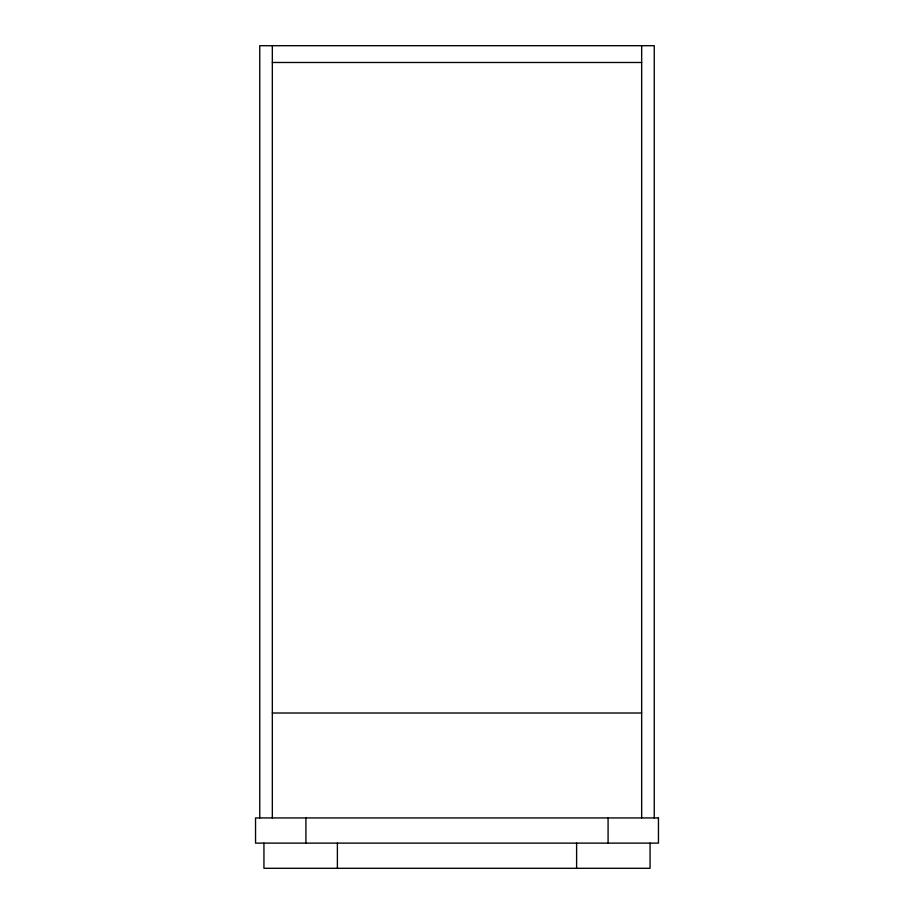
<?xml version="1.0" encoding="UTF-8"?>
<svg xmlns="http://www.w3.org/2000/svg" width="914" height="914" viewBox="0 0 914 914"><rect width="100%" height="100%" fill="white"/><g stroke="black" fill="none" stroke-linecap="round" stroke-linejoin="round"><path stroke-width="1.37" d="M272.338 62.483L641.662 62.483M272.338 713.011L641.662 713.011M654.253 817.939L654.253 45.7L259.747 45.7L259.747 817.939M650.06 843.119L650.06 868.3L263.94 868.3L263.94 843.119M641.662 45.7L641.662 817.939M608.084 817.939L608.084 843.119M576.608 843.119L576.608 868.3M337.392 843.119L337.392 868.3M305.916 817.939L305.916 843.119M272.338 45.7L272.338 817.939M658.457 817.939L255.543 817.939L255.543 843.119L658.457 843.119L658.457 817.939"/></g></svg>
